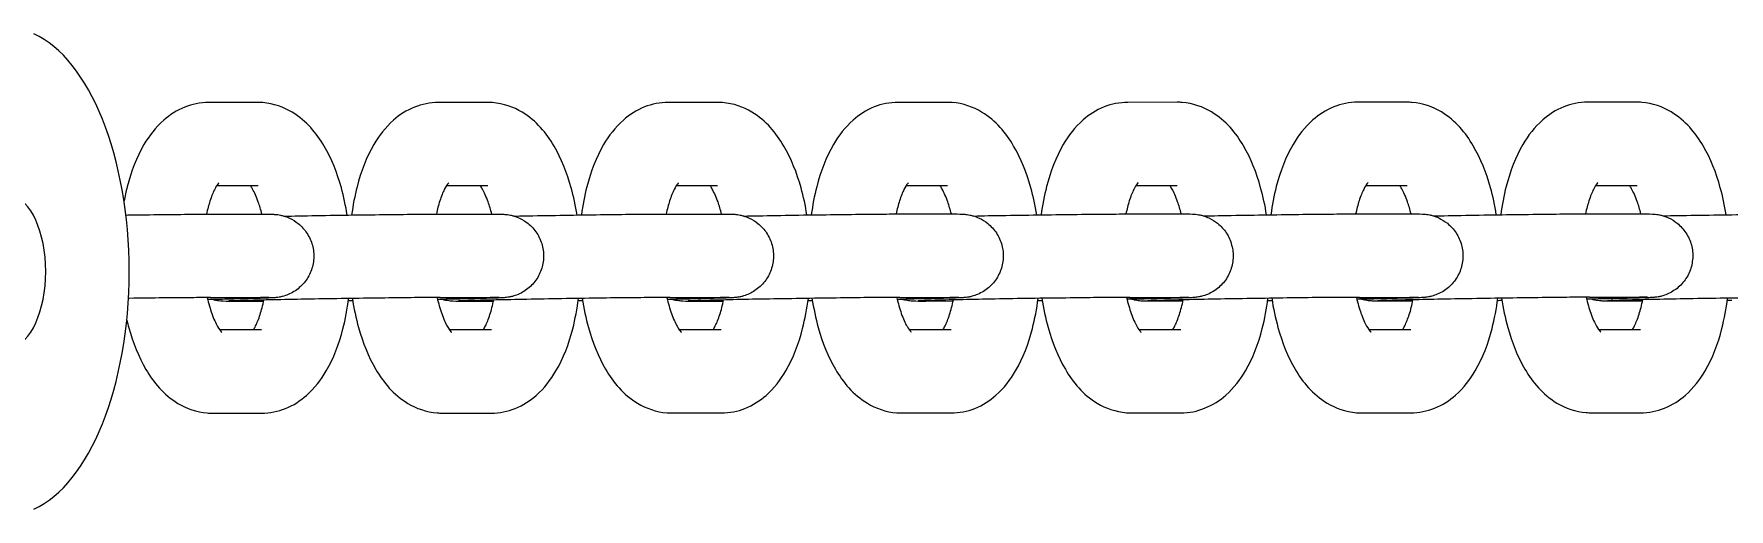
# Model space of a CAD drawing. Header units: millimetres. Extents: x 9332 to 13832, y 185 to 4585.
# Drawn here: x 11796.2 to 11918, y 2368.1 to 2402.3 of the extents above; entities that cross this region are included whole.
import ezdxf

# ---------------------------------------------------------------- set-up
doc = ezdxf.new("R2010")
doc.units = ezdxf.units.MM
doc.layers.add('AM_4', color=3, linetype='Continuous', lineweight=25)

msp = doc.modelspace()

# ---------------------------------------------------------------- linework, layer by layer
at = {"layer": 'AM_4'}
for p, q in [((11812.27, 2397.36), (11808.72, 2397.36)), ((11828.79, 2397.36), (11825.24, 2397.36)), ((11845.31, 2397.37), (11841.76, 2397.37)), ((11861.82, 2397.37), (11858.28, 2397.37)), ((11878.34, 2397.38), (11874.79, 2397.37)), ((11894.86, 2397.38), (11891.31, 2397.38)), ((11911.38, 2397.38), (11907.83, 2397.38)), ((11812.28, 2391.36), (11809.3, 2391.36)), ((11828.79, 2391.36), (11825.81, 2391.36)), ((11845.31, 2391.37), (11842.33, 2391.37)), ((11861.83, 2391.37), (11858.85, 2391.37)), ((11878.34, 2391.38), (11875.37, 2391.38)), ((11894.86, 2391.38), (11891.88, 2391.38)), ((11911.38, 2391.38), (11908.4, 2391.38)), ((11808.86, 2389.34), (11812.45, 2389.34)), ((11825.37, 2389.34), (11828.97, 2389.34)), ((11841.89, 2389.34), (11845.49, 2389.34)), ((11858.41, 2389.35), (11862, 2389.35)), ((11874.92, 2389.35), (11878.52, 2389.35)), ((11891.44, 2389.35), (11895.04, 2389.35)), ((11907.96, 2389.36), (11911.55, 2389.36)), ((11808.86, 2383.34), (11812.45, 2383.34)), ((11812.68, 2383.05), (11810.71, 2383.05)), ((11825.37, 2383.34), (11828.97, 2383.34)), ((11829.2, 2383.06), (11827.23, 2383.06)), ((11841.89, 2383.34), (11845.49, 2383.34)), ((11845.71, 2383.06), (11843.75, 2383.06)), ((11858.41, 2383.35), (11862, 2383.35)), ((11862.23, 2383.07), (11860.26, 2383.06)), ((11874.92, 2383.35), (11878.52, 2383.35)), ((11878.75, 2383.07), (11876.78, 2383.07)), ((11891.44, 2383.35), (11895.04, 2383.35)), ((11895.26, 2383.07), (11893.3, 2383.07)), ((11907.96, 2383.36), (11911.55, 2383.36)), ((11911.78, 2383.08), (11909.81, 2383.08)), ((11809.51, 2381.03), (11812.53, 2381.03)), ((11826.03, 2381.03), (11829.05, 2381.03)), ((11842.55, 2381.04), (11845.57, 2381.04)), ((11859.06, 2381.04), (11862.08, 2381.04)), ((11875.58, 2381.04), (11878.6, 2381.04)), ((11892.1, 2381.05), (11895.12, 2381.05)), ((11908.61, 2381.05), (11911.63, 2381.05)), ((11808.98, 2375.03), (11812.53, 2375.03)), ((11825.5, 2375.03), (11829.05, 2375.03)), ((11842.02, 2375.04), (11845.57, 2375.04)), ((11858.53, 2375.04), (11862.08, 2375.04)), ((11875.05, 2375.04), (11878.6, 2375.04)), ((11891.57, 2375.05), (11895.12, 2375.05)), ((11908.08, 2375.05), (11911.63, 2375.05))]:
    msp.add_line(p, q, dxfattribs=at)
for major_axis, start_param, end_param in [((0, 17.5), 3.36043, 6.064348), ((0, -5.5), 4.908489, 10.799474)]:
    msp.add_ellipse((11794.27, 2385.21), major_axis=major_axis, ratio=0.5, start_param=start_param, end_param=end_param, dxfattribs=at)
for points, knots in [([(11808.72, 2397.36), (11808.13, 2397.36), (11807.54, 2397.24), (11806.43, 2396.8), (11805.93, 2396.46), (11804.91, 2395.57), (11804.46, 2394.97), (11803.54, 2393.41), (11803.16, 2392.39), (11802.79, 2390.96), (11802.72, 2390.62), (11802.65, 2390.28)], [3.141593, 3.141593, 3.141593, 3.141593, 3.311695, 3.311695, 3.501936, 3.501936, 3.767115, 3.767115, 4.150252, 4.150252, 4.267139, 4.267139, 4.267139, 4.267139]), ([(11818.69, 2389.27), (11818.58, 2389.94), (11818.44, 2390.59), (11817.97, 2392.3), (11817.57, 2393.31), (11816.48, 2395.16), (11815.78, 2396.03), (11814.13, 2397.02), (11813.4, 2397.29), (11812.51, 2397.36), (11812.39, 2397.36), (11812.27, 2397.36)], [1.894138, 1.894138, 1.894138, 1.894138, 2.113572, 2.113572, 2.492461, 2.492461, 2.88294, 2.88294, 3.108284, 3.108284, 3.141593, 3.141593, 3.141593, 3.141593]), ([(11825.24, 2397.36), (11824.65, 2397.36), (11824.06, 2397.24), (11822.95, 2396.8), (11822.44, 2396.47), (11821.43, 2395.57), (11820.97, 2394.97), (11820.06, 2393.41), (11819.68, 2392.39), (11819.23, 2390.65), (11819.1, 2389.97), (11819, 2389.27)], [3.141593, 3.141593, 3.141593, 3.141593, 3.311695, 3.311695, 3.501936, 3.501936, 3.767115, 3.767115, 4.150252, 4.150252, 4.378671, 4.378671, 4.378671, 4.378671]), ([(11835.21, 2389.27), (11835.1, 2389.94), (11834.96, 2390.59), (11834.48, 2392.3), (11834.09, 2393.31), (11833, 2395.17), (11832.3, 2396.03), (11830.65, 2397.03), (11829.92, 2397.29), (11829.02, 2397.36), (11828.91, 2397.36), (11828.79, 2397.36)], [1.894138, 1.894138, 1.894138, 1.894138, 2.113572, 2.113572, 2.492461, 2.492461, 2.88294, 2.88294, 3.108284, 3.108284, 3.141593, 3.141593, 3.141593, 3.141593]), ([(11841.76, 2397.37), (11841.17, 2397.37), (11840.58, 2397.25), (11839.46, 2396.8), (11838.96, 2396.47), (11837.94, 2395.57), (11837.49, 2394.98), (11836.58, 2393.42), (11836.19, 2392.4), (11835.74, 2390.65), (11835.61, 2389.97), (11835.52, 2389.28)], [3.141593, 3.141593, 3.141593, 3.141593, 3.311695, 3.311695, 3.501936, 3.501936, 3.767115, 3.767115, 4.150252, 4.150252, 4.378671, 4.378671, 4.378671, 4.378671]), ([(11851.72, 2389.28), (11851.62, 2389.94), (11851.48, 2390.6), (11851, 2392.31), (11850.6, 2393.32), (11849.51, 2395.17), (11848.81, 2396.04), (11847.17, 2397.03), (11846.44, 2397.3), (11845.54, 2397.36), (11845.42, 2397.37), (11845.31, 2397.37)], [1.894138, 1.894138, 1.894138, 1.894138, 2.113572, 2.113572, 2.492461, 2.492461, 2.88294, 2.88294, 3.108284, 3.108284, 3.141593, 3.141593, 3.141593, 3.141593]), ([(11858.28, 2397.37), (11857.68, 2397.37), (11857.09, 2397.25), (11855.98, 2396.81), (11855.48, 2396.47), (11854.46, 2395.58), (11854.01, 2394.98), (11853.09, 2393.42), (11852.71, 2392.4), (11852.26, 2390.65), (11852.13, 2389.98), (11852.04, 2389.28)], [3.141593, 3.141593, 3.141593, 3.141593, 3.311695, 3.311695, 3.501936, 3.501936, 3.767115, 3.767115, 4.150252, 4.150252, 4.378671, 4.378671, 4.378671, 4.378671]), ([(11868.24, 2389.28), (11868.13, 2389.95), (11867.99, 2390.6), (11867.52, 2392.31), (11867.12, 2393.32), (11866.03, 2395.17), (11865.33, 2396.04), (11863.68, 2397.03), (11862.95, 2397.3), (11862.06, 2397.37), (11861.94, 2397.37), (11861.82, 2397.37)], [1.894138, 1.894138, 1.894138, 1.894138, 2.113572, 2.113572, 2.492461, 2.492461, 2.88294, 2.88294, 3.108284, 3.108284, 3.141593, 3.141593, 3.141593, 3.141593]), ([(11874.79, 2397.37), (11874.2, 2397.37), (11873.61, 2397.25), (11872.5, 2396.81), (11871.99, 2396.48), (11870.98, 2395.58), (11870.52, 2394.98), (11869.61, 2393.42), (11869.23, 2392.4), (11868.78, 2390.66), (11868.65, 2389.98), (11868.55, 2389.28)], [3.141593, 3.141593, 3.141593, 3.141593, 3.311695, 3.311695, 3.501936, 3.501936, 3.767115, 3.767115, 4.150252, 4.150252, 4.378671, 4.378671, 4.378671, 4.378671]), ([(11884.76, 2389.28), (11884.65, 2389.95), (11884.51, 2390.6), (11884.03, 2392.32), (11883.64, 2393.33), (11882.55, 2395.18), (11881.85, 2396.05), (11880.2, 2397.04), (11879.47, 2397.3), (11878.57, 2397.37), (11878.46, 2397.38), (11878.34, 2397.38)], [1.894138, 1.894138, 1.894138, 1.894138, 2.113572, 2.113572, 2.492461, 2.492461, 2.88294, 2.88294, 3.108284, 3.108284, 3.141593, 3.141593, 3.141593, 3.141593]), ([(11891.31, 2397.38), (11890.72, 2397.38), (11890.13, 2397.26), (11889.01, 2396.81), (11888.51, 2396.48), (11887.49, 2395.59), (11887.04, 2394.99), (11886.13, 2393.43), (11885.74, 2392.41), (11885.29, 2390.66), (11885.16, 2389.98), (11885.07, 2389.29)], [3.141593, 3.141593, 3.141593, 3.141593, 3.311695, 3.311695, 3.501936, 3.501936, 3.767115, 3.767115, 4.150252, 4.150252, 4.378671, 4.378671, 4.378671, 4.378671]), ([(11901.27, 2389.29), (11901.17, 2389.96), (11901.03, 2390.61), (11900.55, 2392.32), (11900.15, 2393.33), (11899.06, 2395.18), (11898.36, 2396.05), (11896.72, 2397.04), (11895.99, 2397.31), (11895.09, 2397.37), (11894.97, 2397.38), (11894.86, 2397.38)], [1.894138, 1.894138, 1.894138, 1.894138, 2.113572, 2.113572, 2.492461, 2.492461, 2.88294, 2.88294, 3.108284, 3.108284, 3.141593, 3.141593, 3.141593, 3.141593]), ([(11907.83, 2397.38), (11907.23, 2397.38), (11906.64, 2397.26), (11905.53, 2396.82), (11905.03, 2396.48), (11904.01, 2395.59), (11903.56, 2394.99), (11902.64, 2393.43), (11902.26, 2392.41), (11901.81, 2390.67), (11901.68, 2389.99), (11901.59, 2389.29)], [3.141593, 3.141593, 3.141593, 3.141593, 3.311695, 3.311695, 3.501936, 3.501936, 3.767115, 3.767115, 4.150252, 4.150252, 4.378671, 4.378671, 4.378671, 4.378671]), ([(11917.79, 2389.29), (11917.68, 2389.96), (11917.54, 2390.61), (11917.07, 2392.32), (11916.67, 2393.33), (11915.58, 2395.18), (11914.88, 2396.05), (11913.23, 2397.04), (11912.5, 2397.31), (11911.61, 2397.38), (11911.49, 2397.38), (11911.38, 2397.38)], [1.894138, 1.894138, 1.894138, 1.894138, 2.113572, 2.113572, 2.492461, 2.492461, 2.88294, 2.88294, 3.108284, 3.108284, 3.141593, 3.141593, 3.141593, 3.141593]), ([(11809.46, 2391.58), (11809.46, 2391.58), (11809.44, 2391.56), (11809.33, 2391.42), (11809.24, 2391.28), (11809.04, 2390.88), (11808.93, 2390.6), (11808.74, 2390), (11808.65, 2389.68), (11808.58, 2389.33)], [3.51873, 3.51873, 3.51873, 3.51873, 3.6574981, 3.6574981, 3.8425054, 3.8425054, 4.0534741, 4.0534741, 4.2344337, 4.2344337, 4.2344337, 4.2344337]), ([(11825.98, 2391.59), (11825.98, 2391.59), (11825.95, 2391.56), (11825.85, 2391.42), (11825.76, 2391.28), (11825.56, 2390.89), (11825.45, 2390.61), (11825.25, 2390), (11825.17, 2389.68), (11825.1, 2389.34)], [3.51873, 3.51873, 3.51873, 3.51873, 3.6574981, 3.6574981, 3.8425054, 3.8425054, 4.0534741, 4.0534741, 4.2344337, 4.2344337, 4.2344337, 4.2344337]), ([(11842.5, 2391.59), (11842.5, 2391.59), (11842.47, 2391.56), (11842.36, 2391.42), (11842.28, 2391.29), (11842.08, 2390.89), (11841.96, 2390.61), (11841.77, 2390), (11841.68, 2389.69), (11841.61, 2389.34)], [3.51873, 3.51873, 3.51873, 3.51873, 3.6574981, 3.6574981, 3.8425054, 3.8425054, 4.0534741, 4.0534741, 4.2344337, 4.2344337, 4.2344337, 4.2344337]), ([(11859.01, 2391.59), (11859.01, 2391.59), (11858.99, 2391.57), (11858.88, 2391.43), (11858.79, 2391.29), (11858.59, 2390.89), (11858.48, 2390.62), (11858.29, 2390.01), (11858.2, 2389.69), (11858.13, 2389.35)], [3.51873, 3.51873, 3.51873, 3.51873, 3.6574981, 3.6574981, 3.8425054, 3.8425054, 4.0534741, 4.0534741, 4.2344337, 4.2344337, 4.2344337, 4.2344337]), ([(11875.53, 2391.6), (11875.53, 2391.6), (11875.5, 2391.57), (11875.4, 2391.43), (11875.31, 2391.3), (11875.11, 2390.9), (11875, 2390.62), (11874.8, 2390.01), (11874.72, 2389.69), (11874.65, 2389.35)], [3.51873, 3.51873, 3.51873, 3.51873, 3.6574981, 3.6574981, 3.8425054, 3.8425054, 4.0534741, 4.0534741, 4.2344337, 4.2344337, 4.2344337, 4.2344337]), ([(11892.05, 2391.6), (11892.05, 2391.6), (11892.02, 2391.57), (11891.91, 2391.44), (11891.83, 2391.3), (11891.63, 2390.9), (11891.51, 2390.62), (11891.32, 2390.01), (11891.24, 2389.7), (11891.16, 2389.35)], [3.51873, 3.51873, 3.51873, 3.51873, 3.6574981, 3.6574981, 3.8425054, 3.8425054, 4.0534741, 4.0534741, 4.2344337, 4.2344337, 4.2344337, 4.2344337]), ([(11908.56, 2391.61), (11908.56, 2391.61), (11908.54, 2391.58), (11908.43, 2391.44), (11908.34, 2391.3), (11908.15, 2390.9), (11908.03, 2390.63), (11907.84, 2390.02), (11907.75, 2389.7), (11907.68, 2389.36)], [3.51873, 3.51873, 3.51873, 3.51873, 3.6574981, 3.6574981, 3.8425054, 3.8425054, 4.0534741, 4.0534741, 4.2344337, 4.2344337, 4.2344337, 4.2344337]), ([(11812.56, 2389.34), (11812.48, 2389.65), (11812.39, 2389.94), (11812.17, 2390.58), (11812.02, 2390.9), (11811.84, 2391.22), (11811.79, 2391.3), (11811.75, 2391.36)], [2.0640032, 2.0640032, 2.0640032, 2.0640032, 2.2310166, 2.2310166, 2.4731064, 2.4731064, 2.5721109, 2.5721109, 2.5721109, 2.5721109]), ([(11829.08, 2389.34), (11829, 2389.65), (11828.91, 2389.95), (11828.68, 2390.59), (11828.54, 2390.9), (11828.36, 2391.22), (11828.31, 2391.3), (11828.26, 2391.36)], [2.0640032, 2.0640032, 2.0640032, 2.0640032, 2.2310166, 2.2310166, 2.4731064, 2.4731064, 2.5721109, 2.5721109, 2.5721109, 2.5721109]), ([(11845.59, 2389.34), (11845.51, 2389.66), (11845.43, 2389.95), (11845.2, 2390.59), (11845.05, 2390.91), (11844.87, 2391.23), (11844.82, 2391.3), (11844.78, 2391.37)], [2.0640032, 2.0640032, 2.0640032, 2.0640032, 2.2310166, 2.2310166, 2.4731064, 2.4731064, 2.5721109, 2.5721109, 2.5721109, 2.5721109]), ([(11862.11, 2389.35), (11862.03, 2389.66), (11861.94, 2389.95), (11861.72, 2390.59), (11861.57, 2390.91), (11861.39, 2391.23), (11861.34, 2391.31), (11861.3, 2391.37)], [2.0640032, 2.0640032, 2.0640032, 2.0640032, 2.2310166, 2.2310166, 2.4731064, 2.4731064, 2.5721109, 2.5721109, 2.5721109, 2.5721109]), ([(11878.63, 2389.35), (11878.55, 2389.67), (11878.46, 2389.96), (11878.23, 2390.6), (11878.09, 2390.91), (11877.91, 2391.23), (11877.86, 2391.31), (11877.81, 2391.38)], [2.0640032, 2.0640032, 2.0640032, 2.0640032, 2.2310166, 2.2310166, 2.4731064, 2.4731064, 2.5721109, 2.5721109, 2.5721109, 2.5721109]), ([(11895.14, 2389.35), (11895.06, 2389.67), (11894.98, 2389.96), (11894.75, 2390.6), (11894.61, 2390.92), (11894.42, 2391.24), (11894.37, 2391.32), (11894.33, 2391.38)], [2.0640032, 2.0640032, 2.0640032, 2.0640032, 2.2310166, 2.2310166, 2.4731064, 2.4731064, 2.5721109, 2.5721109, 2.5721109, 2.5721109]), ([(11911.66, 2389.36), (11911.58, 2389.67), (11911.49, 2389.97), (11911.27, 2390.61), (11911.12, 2390.92), (11910.94, 2391.24), (11910.89, 2391.32), (11910.85, 2391.38)], [2.0640032, 2.0640032, 2.0640032, 2.0640032, 2.2310166, 2.2310166, 2.4731064, 2.4731064, 2.5721109, 2.5721109, 2.5721109, 2.5721109]), ([(11802.78, 2389.27), (11803.15, 2389.28), (11803.51, 2389.28), (11804.7, 2389.3), (11805.5, 2389.31), (11806.93, 2389.32), (11807.57, 2389.33), (11808.38, 2389.33), (11808.64, 2389.34), (11808.86, 2389.34)], [2.5896434, 2.5896434, 2.5896434, 2.5896434, 2.7003333, 2.7003333, 2.9620572, 2.9620572, 3.2243164, 3.2243164, 3.3694963, 3.3694963, 3.3694963, 3.3694963]), ([(11812.45, 2389.34), (11812.88, 2389.34), (11813.09, 2389.34), (11813.42, 2389.32), (11813.46, 2389.32), (11813.56, 2389.31), (11813.62, 2389.31), (11813.76, 2389.29), (11813.83, 2389.27), (11813.98, 2389.24), (11814.06, 2389.22), (11814.27, 2389.16), (11814.41, 2389.11), (11814.77, 2388.94), (11814.98, 2388.81), (11815.41, 2388.46), (11815.62, 2388.23), (11815.97, 2387.7), (11816.1, 2387.4), (11816.27, 2386.79), (11816.3, 2386.46), (11816.26, 2385.83), (11816.19, 2385.51), (11815.96, 2384.92), (11815.79, 2384.64), (11815.38, 2384.15), (11815.13, 2383.93), (11814.73, 2383.69), (11814.59, 2383.61), (11814.31, 2383.5), (11814.18, 2383.45), (11813.96, 2383.4), (11813.88, 2383.38), (11813.73, 2383.35), (11813.67, 2383.34), (11813.59, 2383.33), (11813.55, 2383.33), (11813.47, 2383.32), (11813.43, 2383.32), (11813.28, 2383.31), (11813.17, 2383.31), (11812.81, 2383.29), (11812.54, 2383.28), (11811.69, 2383.26), (11811.03, 2383.24), (11809.78, 2383.21), (11809.24, 2383.2), (11808.67, 2383.19)], [0, 0, 0, 0, 0.281853, 0.281853, 0.315187, 0.315187, 0.34452, 0.34452, 0.369391, 0.369391, 0.394699, 0.394699, 0.438559, 0.438559, 0.512467, 0.512467, 0.605515, 0.605515, 0.701047, 0.701047, 0.796687, 0.796687, 0.892331, 0.892331, 0.987974, 0.987974, 1.083586, 1.083586, 1.130463, 1.130463, 1.17418, 1.17418, 1.201861, 1.201861, 1.229399, 1.229399, 1.252836, 1.252836, 1.296134, 1.296134, 1.425776, 1.425776, 1.621313, 1.621313, 1.911073, 1.911073, 2.099225, 2.099225, 2.099225, 2.099225]), ([(11814.17, 2389.19), (11814.5, 2389.2), (11814.85, 2389.2), (11816.03, 2389.23), (11816.91, 2389.24), (11818.66, 2389.27), (11819.55, 2389.28), (11821.22, 2389.3), (11822.02, 2389.31), (11823.45, 2389.33), (11824.09, 2389.33), (11824.9, 2389.34), (11825.15, 2389.34), (11825.37, 2389.34)], [2.062407, 2.062407, 2.062407, 2.062407, 2.176173, 2.176173, 2.438577, 2.438577, 2.700333, 2.700333, 2.962057, 2.962057, 3.224316, 3.224316, 3.369496, 3.369496, 3.369496, 3.369496]), ([(11828.97, 2389.34), (11829.39, 2389.34), (11829.61, 2389.34), (11829.93, 2389.33), (11829.97, 2389.32), (11830.07, 2389.32), (11830.13, 2389.31), (11830.27, 2389.29), (11830.35, 2389.28), (11830.5, 2389.25), (11830.58, 2389.23), (11830.79, 2389.16), (11830.93, 2389.11), (11831.28, 2388.95), (11831.49, 2388.82), (11831.93, 2388.47), (11832.14, 2388.23), (11832.49, 2387.71), (11832.62, 2387.41), (11832.78, 2386.79), (11832.82, 2386.47), (11832.78, 2385.83), (11832.71, 2385.51), (11832.47, 2384.92), (11832.31, 2384.64), (11831.9, 2384.15), (11831.65, 2383.94), (11831.25, 2383.69), (11831.11, 2383.62), (11830.83, 2383.5), (11830.69, 2383.46), (11830.48, 2383.4), (11830.39, 2383.38), (11830.25, 2383.36), (11830.19, 2383.35), (11830.1, 2383.34), (11830.07, 2383.33), (11829.99, 2383.33), (11829.95, 2383.32), (11829.8, 2383.31), (11829.69, 2383.31), (11829.33, 2383.29), (11829.05, 2383.29), (11828.2, 2383.26), (11827.54, 2383.25), (11826.29, 2383.22), (11825.75, 2383.21), (11825.18, 2383.2)], [0, 0, 0, 0, 0.281853, 0.281853, 0.315187, 0.315187, 0.34452, 0.34452, 0.369391, 0.369391, 0.394699, 0.394699, 0.438559, 0.438559, 0.512467, 0.512467, 0.605515, 0.605515, 0.701047, 0.701047, 0.796687, 0.796687, 0.892331, 0.892331, 0.987974, 0.987974, 1.083586, 1.083586, 1.130463, 1.130463, 1.17418, 1.17418, 1.201861, 1.201861, 1.229399, 1.229399, 1.252836, 1.252836, 1.296134, 1.296134, 1.425776, 1.425776, 1.621313, 1.621313, 1.911073, 1.911073, 2.099225, 2.099225, 2.099225, 2.099225]), ([(11830.68, 2389.19), (11831.02, 2389.2), (11831.37, 2389.21), (11832.55, 2389.23), (11833.43, 2389.24), (11835.18, 2389.27), (11836.06, 2389.29), (11837.73, 2389.31), (11838.54, 2389.32), (11839.96, 2389.33), (11840.61, 2389.34), (11841.42, 2389.34), (11841.67, 2389.34), (11841.89, 2389.34)], [2.062407, 2.062407, 2.062407, 2.062407, 2.176173, 2.176173, 2.438577, 2.438577, 2.700333, 2.700333, 2.962057, 2.962057, 3.224316, 3.224316, 3.369496, 3.369496, 3.369496, 3.369496]), ([(11845.49, 2389.34), (11845.91, 2389.34), (11846.12, 2389.35), (11846.45, 2389.33), (11846.49, 2389.33), (11846.59, 2389.32), (11846.65, 2389.31), (11846.79, 2389.29), (11846.86, 2389.28), (11847.01, 2389.25), (11847.09, 2389.23), (11847.31, 2389.17), (11847.45, 2389.11), (11847.8, 2388.95), (11848.01, 2388.82), (11848.44, 2388.47), (11848.66, 2388.24), (11849, 2387.71), (11849.14, 2387.41), (11849.3, 2386.8), (11849.33, 2386.47), (11849.3, 2385.84), (11849.23, 2385.52), (11848.99, 2384.92), (11848.82, 2384.64), (11848.41, 2384.16), (11848.16, 2383.94), (11847.76, 2383.69), (11847.62, 2383.62), (11847.35, 2383.51), (11847.21, 2383.46), (11846.99, 2383.4), (11846.91, 2383.39), (11846.77, 2383.36), (11846.71, 2383.35), (11846.62, 2383.34), (11846.59, 2383.34), (11846.51, 2383.33), (11846.47, 2383.33), (11846.31, 2383.32), (11846.2, 2383.31), (11845.85, 2383.3), (11845.57, 2383.29), (11844.72, 2383.27), (11844.06, 2383.25), (11842.81, 2383.22), (11842.27, 2383.21), (11841.7, 2383.2)], [0, 0, 0, 0, 0.281853, 0.281853, 0.315187, 0.315187, 0.34452, 0.34452, 0.369391, 0.369391, 0.394699, 0.394699, 0.438559, 0.438559, 0.512467, 0.512467, 0.605515, 0.605515, 0.701047, 0.701047, 0.796687, 0.796687, 0.892331, 0.892331, 0.987974, 0.987974, 1.083586, 1.083586, 1.130463, 1.130463, 1.17418, 1.17418, 1.201861, 1.201861, 1.229399, 1.229399, 1.252836, 1.252836, 1.296134, 1.296134, 1.425776, 1.425776, 1.621313, 1.621313, 1.911073, 1.911073, 2.099225, 2.099225, 2.099225, 2.099225]), ([(11847.2, 2389.2), (11847.54, 2389.2), (11847.89, 2389.21), (11849.07, 2389.23), (11849.95, 2389.25), (11851.69, 2389.28), (11852.58, 2389.29), (11854.25, 2389.31), (11855.05, 2389.32), (11856.48, 2389.34), (11857.12, 2389.34), (11857.93, 2389.35), (11858.19, 2389.35), (11858.41, 2389.35)], [2.062407, 2.062407, 2.062407, 2.062407, 2.176173, 2.176173, 2.438577, 2.438577, 2.700333, 2.700333, 2.962057, 2.962057, 3.224316, 3.224316, 3.369496, 3.369496, 3.369496, 3.369496]), ([(11862, 2389.35), (11862.43, 2389.35), (11862.64, 2389.35), (11862.97, 2389.33), (11863.01, 2389.33), (11863.11, 2389.32), (11863.17, 2389.32), (11863.31, 2389.3), (11863.38, 2389.29), (11863.53, 2389.25), (11863.61, 2389.23), (11863.83, 2389.17), (11863.96, 2389.12), (11864.32, 2388.95), (11864.53, 2388.82), (11864.96, 2388.47), (11865.17, 2388.24), (11865.52, 2387.71), (11865.65, 2387.42), (11865.82, 2386.8), (11865.85, 2386.48), (11865.81, 2385.84), (11865.74, 2385.52), (11865.51, 2384.93), (11865.34, 2384.65), (11864.93, 2384.16), (11864.68, 2383.95), (11864.28, 2383.7), (11864.14, 2383.63), (11863.86, 2383.51), (11863.73, 2383.46), (11863.51, 2383.41), (11863.43, 2383.39), (11863.28, 2383.36), (11863.22, 2383.36), (11863.14, 2383.34), (11863.1, 2383.34), (11863.02, 2383.33), (11862.98, 2383.33), (11862.83, 2383.32), (11862.72, 2383.32), (11862.36, 2383.3), (11862.09, 2383.29), (11861.24, 2383.27), (11860.58, 2383.25), (11859.33, 2383.23), (11858.79, 2383.21), (11858.22, 2383.2)], [0, 0, 0, 0, 0.281853, 0.281853, 0.315187, 0.315187, 0.34452, 0.34452, 0.369391, 0.369391, 0.394699, 0.394699, 0.438559, 0.438559, 0.512467, 0.512467, 0.605515, 0.605515, 0.701047, 0.701047, 0.796687, 0.796687, 0.892331, 0.892331, 0.987974, 0.987974, 1.083586, 1.083586, 1.130463, 1.130463, 1.17418, 1.17418, 1.201861, 1.201861, 1.229399, 1.229399, 1.252836, 1.252836, 1.296134, 1.296134, 1.425776, 1.425776, 1.621313, 1.621313, 1.911073, 1.911073, 2.099225, 2.099225, 2.099225, 2.099225]), ([(11863.72, 2389.2), (11864.05, 2389.21), (11864.4, 2389.22), (11865.58, 2389.24), (11866.47, 2389.25), (11868.21, 2389.28), (11869.1, 2389.29), (11870.77, 2389.32), (11871.57, 2389.32), (11873, 2389.34), (11873.64, 2389.34), (11874.45, 2389.35), (11874.71, 2389.35), (11874.92, 2389.35)], [2.062407, 2.062407, 2.062407, 2.062407, 2.176173, 2.176173, 2.438577, 2.438577, 2.700333, 2.700333, 2.962057, 2.962057, 3.224316, 3.224316, 3.369496, 3.369496, 3.369496, 3.369496]), ([(11878.52, 2389.35), (11878.94, 2389.35), (11879.16, 2389.35), (11879.48, 2389.34), (11879.52, 2389.34), (11879.62, 2389.33), (11879.69, 2389.32), (11879.82, 2389.3), (11879.9, 2389.29), (11880.05, 2389.26), (11880.13, 2389.24), (11880.34, 2389.17), (11880.48, 2389.12), (11880.83, 2388.96), (11881.05, 2388.83), (11881.48, 2388.48), (11881.69, 2388.24), (11882.04, 2387.72), (11882.17, 2387.42), (11882.33, 2386.8), (11882.37, 2386.48), (11882.33, 2385.84), (11882.26, 2385.52), (11882.02, 2384.93), (11881.86, 2384.65), (11881.45, 2384.16), (11881.2, 2383.95), (11880.8, 2383.7), (11880.66, 2383.63), (11880.38, 2383.51), (11880.24, 2383.47), (11880.03, 2383.41), (11879.94, 2383.39), (11879.8, 2383.37), (11879.74, 2383.36), (11879.65, 2383.35), (11879.62, 2383.35), (11879.54, 2383.34), (11879.5, 2383.34), (11879.35, 2383.32), (11879.24, 2383.32), (11878.88, 2383.31), (11878.6, 2383.3), (11877.75, 2383.27), (11877.09, 2383.26), (11875.84, 2383.23), (11875.3, 2383.22), (11874.73, 2383.21)], [0, 0, 0, 0, 0.281853, 0.281853, 0.315187, 0.315187, 0.34452, 0.34452, 0.369391, 0.369391, 0.394699, 0.394699, 0.438559, 0.438559, 0.512467, 0.512467, 0.605515, 0.605515, 0.701047, 0.701047, 0.796687, 0.796687, 0.892331, 0.892331, 0.987974, 0.987974, 1.083586, 1.083586, 1.130463, 1.130463, 1.17418, 1.17418, 1.201861, 1.201861, 1.229399, 1.229399, 1.252836, 1.252836, 1.296134, 1.296134, 1.425776, 1.425776, 1.621313, 1.621313, 1.911073, 1.911073, 2.099225, 2.099225, 2.099225, 2.099225]), ([(11880.23, 2389.21), (11880.57, 2389.21), (11880.92, 2389.22), (11882.1, 2389.24), (11882.98, 2389.26), (11884.73, 2389.28), (11885.61, 2389.3), (11887.28, 2389.32), (11888.09, 2389.33), (11889.52, 2389.34), (11890.16, 2389.35), (11890.97, 2389.35), (11891.22, 2389.35), (11891.44, 2389.35)], [2.062407, 2.062407, 2.062407, 2.062407, 2.176173, 2.176173, 2.438577, 2.438577, 2.700333, 2.700333, 2.962057, 2.962057, 3.224316, 3.224316, 3.369496, 3.369496, 3.369496, 3.369496]), ([(11895.04, 2389.35), (11895.46, 2389.35), (11895.67, 2389.36), (11896, 2389.34), (11896.04, 2389.34), (11896.14, 2389.33), (11896.2, 2389.32), (11896.34, 2389.31), (11896.41, 2389.29), (11896.56, 2389.26), (11896.64, 2389.24), (11896.86, 2389.18), (11897, 2389.13), (11897.35, 2388.96), (11897.56, 2388.83), (11897.99, 2388.48), (11898.21, 2388.25), (11898.55, 2387.72), (11898.69, 2387.42), (11898.85, 2386.81), (11898.88, 2386.48), (11898.85, 2385.85), (11898.78, 2385.53), (11898.54, 2384.93), (11898.37, 2384.65), (11897.96, 2384.17), (11897.72, 2383.95), (11897.31, 2383.7), (11897.17, 2383.63), (11896.9, 2383.52), (11896.76, 2383.47), (11896.54, 2383.41), (11896.46, 2383.4), (11896.32, 2383.37), (11896.26, 2383.36), (11896.17, 2383.35), (11896.14, 2383.35), (11896.06, 2383.34), (11896.02, 2383.34), (11895.86, 2383.33), (11895.75, 2383.32), (11895.4, 2383.31), (11895.12, 2383.3), (11894.27, 2383.28), (11893.61, 2383.26), (11892.36, 2383.23), (11891.82, 2383.22), (11891.25, 2383.21)], [0, 0, 0, 0, 0.281853, 0.281853, 0.315187, 0.315187, 0.34452, 0.34452, 0.369391, 0.369391, 0.394699, 0.394699, 0.438559, 0.438559, 0.512467, 0.512467, 0.605515, 0.605515, 0.701047, 0.701047, 0.796687, 0.796687, 0.892331, 0.892331, 0.987974, 0.987974, 1.083586, 1.083586, 1.130463, 1.130463, 1.17418, 1.17418, 1.201861, 1.201861, 1.229399, 1.229399, 1.252836, 1.252836, 1.296134, 1.296134, 1.425776, 1.425776, 1.621313, 1.621313, 1.911073, 1.911073, 2.099225, 2.099225, 2.099225, 2.099225]), ([(11896.75, 2389.21), (11897.09, 2389.22), (11897.44, 2389.22), (11898.62, 2389.24), (11899.5, 2389.26), (11901.25, 2389.29), (11902.13, 2389.3), (11903.8, 2389.32), (11904.6, 2389.33), (11906.03, 2389.35), (11906.67, 2389.35), (11907.48, 2389.36), (11907.74, 2389.36), (11907.96, 2389.36)], [2.062407, 2.062407, 2.062407, 2.062407, 2.176173, 2.176173, 2.438577, 2.438577, 2.700333, 2.700333, 2.962057, 2.962057, 3.224316, 3.224316, 3.369496, 3.369496, 3.369496, 3.369496]), ([(11911.55, 2389.36), (11911.98, 2389.36), (11912.19, 2389.36), (11912.52, 2389.34), (11912.56, 2389.34), (11912.66, 2389.33), (11912.72, 2389.33), (11912.86, 2389.31), (11912.93, 2389.3), (11913.08, 2389.26), (11913.16, 2389.24), (11913.38, 2389.18), (11913.51, 2389.13), (11913.87, 2388.97), (11914.08, 2388.83), (11914.51, 2388.49), (11914.72, 2388.25), (11915.07, 2387.72), (11915.2, 2387.43), (11915.37, 2386.81), (11915.4, 2386.49), (11915.36, 2385.85), (11915.29, 2385.53), (11915.06, 2384.94), (11914.89, 2384.66), (11914.48, 2384.17), (11914.23, 2383.96), (11913.83, 2383.71), (11913.69, 2383.64), (11913.41, 2383.52), (11913.28, 2383.47), (11913.06, 2383.42), (11912.98, 2383.4), (11912.83, 2383.37), (11912.77, 2383.37), (11912.69, 2383.36), (11912.65, 2383.35), (11912.57, 2383.35), (11912.53, 2383.34), (11912.38, 2383.33), (11912.27, 2383.33), (11911.91, 2383.31), (11911.64, 2383.3), (11910.79, 2383.28), (11910.13, 2383.26), (11908.88, 2383.24), (11908.34, 2383.23), (11907.77, 2383.21)], [0, 0, 0, 0, 0.281853, 0.281853, 0.315187, 0.315187, 0.34452, 0.34452, 0.369391, 0.369391, 0.394699, 0.394699, 0.438559, 0.438559, 0.512467, 0.512467, 0.605515, 0.605515, 0.701047, 0.701047, 0.796687, 0.796687, 0.892331, 0.892331, 0.987974, 0.987974, 1.083586, 1.083586, 1.130463, 1.130463, 1.17418, 1.17418, 1.201861, 1.201861, 1.229399, 1.229399, 1.252836, 1.252836, 1.296134, 1.296134, 1.425776, 1.425776, 1.621313, 1.621313, 1.911073, 1.911073, 2.099225, 2.099225, 2.099225, 2.099225]), ([(11913.27, 2389.21), (11913.6, 2389.22), (11913.95, 2389.23), (11915.13, 2389.25), (11916.02, 2389.26), (11917.76, 2389.29), (11918.65, 2389.3), (11920.32, 2389.33), (11921.12, 2389.34), (11922.55, 2389.35), (11923.19, 2389.36), (11924, 2389.36), (11924.26, 2389.36), (11924.47, 2389.36)], [2.062407, 2.062407, 2.062407, 2.062407, 2.176173, 2.176173, 2.438577, 2.438577, 2.700333, 2.700333, 2.962057, 2.962057, 3.224316, 3.224316, 3.369496, 3.369496, 3.369496, 3.369496]), ([(11808.86, 2383.34), (11808.5, 2383.34), (11808.02, 2383.33), (11806.88, 2383.32), (11806.19, 2383.32), (11804.7, 2383.3), (11803.88, 2383.29), (11803.01, 2383.28), (11802.99, 2383.28), (11802.97, 2383.28)], [0, 0, 0, 0, 0.2482629, 0.2482629, 0.4999508, 0.4999508, 0.7573226, 0.7573226, 0.7635918, 0.7635918, 0.7635918, 0.7635918]), ([(11808.63, 2383.34), (11808.73, 2382.91), (11808.84, 2382.52), (11809.09, 2381.81), (11809.24, 2381.49), (11809.48, 2381.07), (11809.58, 2380.94), (11809.66, 2380.85), (11809.67, 2380.83), (11809.67, 2380.83)], [5.1569347, 5.1569347, 5.1569347, 5.1569347, 5.3726092, 5.3726092, 5.6146991, 5.6146991, 5.8232679, 5.8232679, 5.9226994, 5.9226994, 5.9226994, 5.9226994]), ([(11810.71, 2383.05), (11810.29, 2383.05), (11810.07, 2383.05), (11809.75, 2383.07), (11809.71, 2383.07), (11809.61, 2383.08), (11809.55, 2383.08), (11809.41, 2383.1), (11809.33, 2383.12), (11809.18, 2383.15), (11809.1, 2383.17), (11809.02, 2383.19), (11809.01, 2383.2), (11809, 2383.2)], [0, 0, 0, 0, 0.2818527, 0.2818527, 0.3151869, 0.3151869, 0.3445202, 0.3445202, 0.3693908, 0.3693908, 0.3946985, 0.3946985, 0.3977085, 0.3977085, 0.3977085, 0.3977085]), ([(11825.37, 2383.34), (11825.02, 2383.34), (11824.54, 2383.34), (11823.39, 2383.33), (11822.71, 2383.32), (11821.22, 2383.3), (11820.39, 2383.29), (11818.7, 2383.27), (11817.82, 2383.25), (11816.11, 2383.23), (11815.26, 2383.21), (11813.72, 2383.18), (11813, 2383.17), (11811.78, 2383.14), (11811.26, 2383.12), (11810.69, 2383.11), (11810.53, 2383.1), (11810.3, 2383.09), (11810.21, 2383.09), (11810.17, 2383.09), (11810.17, 2383.09), (11810.17, 2383.09)], [0, 0, 0, 0, 0.248263, 0.248263, 0.499951, 0.499951, 0.757323, 0.757323, 1.01581, 1.01581, 1.274573, 1.274573, 1.533118, 1.533118, 1.790623, 1.790623, 1.915683, 1.915683, 2.034039, 2.034039, 2.06119, 2.06119, 2.06119, 2.06119]), ([(11811.96, 2381.03), (11812, 2381.1), (11812.05, 2381.19), (11812.21, 2381.51), (11812.33, 2381.79), (11812.53, 2382.42), (11812.62, 2382.78), (11812.7, 2383.16)], [0.596726, 0.596726, 0.596726, 0.596726, 0.7009127, 0.7009127, 0.9118815, 0.9118815, 1.1108404, 1.1108404, 1.1108404, 1.1108404]), ([(11813.09, 2383.33), (11813.09, 2383.33), (11813.08, 2383.33), (11813.01, 2383.33), (11812.91, 2383.33), (11812.7, 2383.34), (11812.58, 2383.34), (11812.45, 2383.34)], [3.0785226, 3.0785226, 3.0785226, 3.0785226, 3.1279244, 3.1279244, 3.2407431, 3.2407431, 3.3329626, 3.3329626, 3.3329626, 3.3329626]), ([(11812.53, 2375.03), (11813.13, 2375.03), (11813.72, 2375.15), (11814.83, 2375.59), (11815.33, 2375.93), (11816.35, 2376.82), (11816.8, 2377.42), (11817.72, 2378.98), (11818.1, 2380), (11818.56, 2381.79), (11818.7, 2382.52), (11818.79, 2383.27)], [0, 0, 0, 0, 0.170102, 0.170102, 0.360343, 0.360343, 0.625522, 0.625522, 1.00866, 1.00866, 1.25339, 1.25339, 1.25339, 1.25339]), ([(11819.06, 2383.27), (11819.17, 2382.55), (11819.32, 2381.85), (11819.81, 2380.09), (11820.21, 2379.08), (11821.3, 2377.23), (11822, 2376.36), (11823.64, 2375.37), (11824.37, 2375.11), (11825.27, 2375.04), (11825.38, 2375.03), (11825.5, 2375.03)], [5.01949, 5.01949, 5.01949, 5.01949, 5.255165, 5.255165, 5.634054, 5.634054, 6.024533, 6.024533, 6.249877, 6.249877, 6.283185, 6.283185, 6.283185, 6.283185]), ([(11825.15, 2383.34), (11825.24, 2382.92), (11825.36, 2382.53), (11825.61, 2381.81), (11825.75, 2381.5), (11825.99, 2381.07), (11826.09, 2380.94), (11826.17, 2380.85), (11826.19, 2380.84), (11826.19, 2380.84)], [5.1569347, 5.1569347, 5.1569347, 5.1569347, 5.3726092, 5.3726092, 5.6146991, 5.6146991, 5.8232679, 5.8232679, 5.9226994, 5.9226994, 5.9226994, 5.9226994]), ([(11827.23, 2383.06), (11826.8, 2383.06), (11826.59, 2383.05), (11826.26, 2383.07), (11826.22, 2383.07), (11826.12, 2383.08), (11826.06, 2383.09), (11825.92, 2383.11), (11825.85, 2383.12), (11825.7, 2383.15), (11825.62, 2383.17), (11825.53, 2383.2), (11825.52, 2383.2), (11825.51, 2383.2)], [0, 0, 0, 0, 0.2818527, 0.2818527, 0.3151869, 0.3151869, 0.3445202, 0.3445202, 0.3693908, 0.3693908, 0.3946985, 0.3946985, 0.3977085, 0.3977085, 0.3977085, 0.3977085]), ([(11841.89, 2383.34), (11841.54, 2383.34), (11841.06, 2383.34), (11839.91, 2383.33), (11839.23, 2383.32), (11837.74, 2383.31), (11836.91, 2383.3), (11835.22, 2383.27), (11834.33, 2383.26), (11832.63, 2383.23), (11831.78, 2383.21), (11830.24, 2383.18), (11829.52, 2383.17), (11828.29, 2383.14), (11827.78, 2383.13), (11827.21, 2383.11), (11827.05, 2383.1), (11826.81, 2383.1), (11826.73, 2383.09), (11826.69, 2383.09), (11826.68, 2383.09), (11826.68, 2383.09)], [0, 0, 0, 0, 0.248263, 0.248263, 0.499951, 0.499951, 0.757323, 0.757323, 1.01581, 1.01581, 1.274573, 1.274573, 1.533118, 1.533118, 1.790623, 1.790623, 1.915683, 1.915683, 2.034039, 2.034039, 2.06119, 2.06119, 2.06119, 2.06119]), ([(11828.48, 2381.03), (11828.52, 2381.11), (11828.57, 2381.19), (11828.73, 2381.51), (11828.84, 2381.79), (11829.05, 2382.43), (11829.14, 2382.78), (11829.22, 2383.16)], [0.596726, 0.596726, 0.596726, 0.596726, 0.7009127, 0.7009127, 0.9118815, 0.9118815, 1.1108404, 1.1108404, 1.1108404, 1.1108404]), ([(11829.61, 2383.34), (11829.61, 2383.34), (11829.59, 2383.34), (11829.52, 2383.34), (11829.43, 2383.34), (11829.22, 2383.34), (11829.1, 2383.34), (11828.97, 2383.34)], [3.0785226, 3.0785226, 3.0785226, 3.0785226, 3.1279244, 3.1279244, 3.2407431, 3.2407431, 3.3329626, 3.3329626, 3.3329626, 3.3329626]), ([(11829.05, 2375.03), (11829.64, 2375.03), (11830.23, 2375.16), (11831.34, 2375.6), (11831.85, 2375.93), (11832.87, 2376.83), (11833.32, 2377.42), (11834.23, 2378.99), (11834.62, 2380), (11835.08, 2381.8), (11835.21, 2382.53), (11835.31, 2383.27)], [0, 0, 0, 0, 0.170102, 0.170102, 0.360343, 0.360343, 0.625522, 0.625522, 1.00866, 1.00866, 1.25339, 1.25339, 1.25339, 1.25339]), ([(11835.58, 2383.28), (11835.69, 2382.56), (11835.84, 2381.85), (11836.33, 2380.1), (11836.72, 2379.09), (11837.81, 2377.24), (11838.51, 2376.37), (11840.16, 2375.38), (11840.89, 2375.11), (11841.79, 2375.04), (11841.9, 2375.04), (11842.02, 2375.04)], [5.01949, 5.01949, 5.01949, 5.01949, 5.255165, 5.255165, 5.634054, 5.634054, 6.024533, 6.024533, 6.249877, 6.249877, 6.283185, 6.283185, 6.283185, 6.283185]), ([(11841.67, 2383.34), (11841.76, 2382.92), (11841.87, 2382.53), (11842.13, 2381.81), (11842.27, 2381.5), (11842.51, 2381.08), (11842.61, 2380.94), (11842.69, 2380.85), (11842.71, 2380.84), (11842.71, 2380.84)], [5.1569347, 5.1569347, 5.1569347, 5.1569347, 5.3726092, 5.3726092, 5.6146991, 5.6146991, 5.8232679, 5.8232679, 5.9226994, 5.9226994, 5.9226994, 5.9226994]), ([(11843.75, 2383.06), (11843.32, 2383.06), (11843.11, 2383.06), (11842.78, 2383.07), (11842.74, 2383.08), (11842.64, 2383.09), (11842.58, 2383.09), (11842.44, 2383.11), (11842.37, 2383.12), (11842.22, 2383.15), (11842.14, 2383.17), (11842.05, 2383.2), (11842.04, 2383.2), (11842.03, 2383.21)], [0, 0, 0, 0, 0.2818527, 0.2818527, 0.3151869, 0.3151869, 0.3445202, 0.3445202, 0.3693908, 0.3693908, 0.3946985, 0.3946985, 0.3977085, 0.3977085, 0.3977085, 0.3977085]), ([(11858.41, 2383.35), (11858.05, 2383.35), (11857.57, 2383.34), (11856.43, 2383.34), (11855.74, 2383.33), (11854.25, 2383.31), (11853.43, 2383.3), (11851.73, 2383.28), (11850.85, 2383.26), (11849.14, 2383.23), (11848.3, 2383.22), (11846.75, 2383.19), (11846.03, 2383.17), (11844.81, 2383.14), (11844.29, 2383.13), (11843.72, 2383.11), (11843.56, 2383.11), (11843.33, 2383.1), (11843.24, 2383.1), (11843.2, 2383.09), (11843.2, 2383.09), (11843.2, 2383.09)], [0, 0, 0, 0, 0.248263, 0.248263, 0.499951, 0.499951, 0.757323, 0.757323, 1.01581, 1.01581, 1.274573, 1.274573, 1.533118, 1.533118, 1.790623, 1.790623, 1.915683, 1.915683, 2.034039, 2.034039, 2.06119, 2.06119, 2.06119, 2.06119]), ([(11844.99, 2381.04), (11845.04, 2381.11), (11845.09, 2381.2), (11845.25, 2381.52), (11845.36, 2381.79), (11845.57, 2382.43), (11845.66, 2382.78), (11845.73, 2383.17)], [0.596726, 0.596726, 0.596726, 0.596726, 0.7009127, 0.7009127, 0.9118815, 0.9118815, 1.1108404, 1.1108404, 1.1108404, 1.1108404]), ([(11846.13, 2383.34), (11846.13, 2383.34), (11846.11, 2383.34), (11846.04, 2383.34), (11845.95, 2383.34), (11845.73, 2383.34), (11845.62, 2383.34), (11845.49, 2383.34)], [3.0785226, 3.0785226, 3.0785226, 3.0785226, 3.1279244, 3.1279244, 3.2407431, 3.2407431, 3.3329626, 3.3329626, 3.3329626, 3.3329626]), ([(11845.57, 2375.04), (11846.16, 2375.04), (11846.75, 2375.16), (11847.86, 2375.6), (11848.36, 2375.93), (11849.38, 2376.83), (11849.83, 2377.43), (11850.75, 2378.99), (11851.13, 2380.01), (11851.59, 2381.8), (11851.73, 2382.53), (11851.83, 2383.28)], [0, 0, 0, 0, 0.170102, 0.170102, 0.360343, 0.360343, 0.625522, 0.625522, 1.00866, 1.00866, 1.25339, 1.25339, 1.25339, 1.25339]), ([(11852.09, 2383.28), (11852.21, 2382.56), (11852.35, 2381.86), (11852.84, 2380.1), (11853.24, 2379.09), (11854.33, 2377.24), (11855.03, 2376.37), (11856.67, 2375.38), (11857.41, 2375.11), (11858.3, 2375.04), (11858.42, 2375.04), (11858.53, 2375.04)], [5.01949, 5.01949, 5.01949, 5.01949, 5.255165, 5.255165, 5.634054, 5.634054, 6.024533, 6.024533, 6.249877, 6.249877, 6.283185, 6.283185, 6.283185, 6.283185]), ([(11858.18, 2383.35), (11858.28, 2382.92), (11858.39, 2382.53), (11858.64, 2381.82), (11858.79, 2381.5), (11859.03, 2381.08), (11859.13, 2380.95), (11859.21, 2380.86), (11859.22, 2380.84), (11859.22, 2380.84)], [5.1569347, 5.1569347, 5.1569347, 5.1569347, 5.3726092, 5.3726092, 5.6146991, 5.6146991, 5.8232679, 5.8232679, 5.9226994, 5.9226994, 5.9226994, 5.9226994]), ([(11860.26, 2383.06), (11859.84, 2383.06), (11859.62, 2383.06), (11859.3, 2383.08), (11859.26, 2383.08), (11859.16, 2383.09), (11859.1, 2383.09), (11858.96, 2383.11), (11858.89, 2383.13), (11858.73, 2383.16), (11858.65, 2383.18), (11858.57, 2383.2), (11858.56, 2383.21), (11858.55, 2383.21)], [0, 0, 0, 0, 0.2818527, 0.2818527, 0.3151869, 0.3151869, 0.3445202, 0.3445202, 0.3693908, 0.3693908, 0.3946985, 0.3946985, 0.3977085, 0.3977085, 0.3977085, 0.3977085]), ([(11874.92, 2383.35), (11874.57, 2383.35), (11874.09, 2383.35), (11872.94, 2383.34), (11872.26, 2383.33), (11870.77, 2383.31), (11869.94, 2383.3), (11868.25, 2383.28), (11867.37, 2383.27), (11865.66, 2383.24), (11864.82, 2383.22), (11863.27, 2383.19), (11862.55, 2383.18), (11861.33, 2383.15), (11860.81, 2383.14), (11860.24, 2383.12), (11860.08, 2383.11), (11859.85, 2383.1), (11859.76, 2383.1), (11859.72, 2383.1), (11859.72, 2383.1), (11859.72, 2383.1)], [0, 0, 0, 0, 0.248263, 0.248263, 0.499951, 0.499951, 0.757323, 0.757323, 1.01581, 1.01581, 1.274573, 1.274573, 1.533118, 1.533118, 1.790623, 1.790623, 1.915683, 1.915683, 2.034039, 2.034039, 2.06119, 2.06119, 2.06119, 2.06119]), ([(11861.51, 2381.04), (11861.56, 2381.11), (11861.61, 2381.2), (11861.76, 2381.52), (11861.88, 2381.8), (11862.08, 2382.43), (11862.17, 2382.79), (11862.25, 2383.17)], [0.596726, 0.596726, 0.596726, 0.596726, 0.7009127, 0.7009127, 0.9118815, 0.9118815, 1.1108404, 1.1108404, 1.1108404, 1.1108404]), ([(11862.64, 2383.34), (11862.64, 2383.34), (11862.63, 2383.34), (11862.56, 2383.34), (11862.46, 2383.35), (11862.25, 2383.35), (11862.14, 2383.35), (11862, 2383.35)], [3.0785226, 3.0785226, 3.0785226, 3.0785226, 3.1279244, 3.1279244, 3.2407431, 3.2407431, 3.3329626, 3.3329626, 3.3329626, 3.3329626]), ([(11862.08, 2375.04), (11862.68, 2375.04), (11863.27, 2375.16), (11864.38, 2375.6), (11864.88, 2375.94), (11865.9, 2376.83), (11866.35, 2377.43), (11867.27, 2378.99), (11867.65, 2380.01), (11868.11, 2381.8), (11868.25, 2382.53), (11868.34, 2383.28)], [0, 0, 0, 0, 0.170102, 0.170102, 0.360343, 0.360343, 0.625522, 0.625522, 1.00866, 1.00866, 1.25339, 1.25339, 1.25339, 1.25339]), ([(11868.61, 2383.28), (11868.72, 2382.56), (11868.87, 2381.86), (11869.36, 2380.1), (11869.76, 2379.09), (11870.85, 2377.24), (11871.55, 2376.37), (11873.19, 2375.38), (11873.92, 2375.12), (11874.82, 2375.05), (11874.93, 2375.04), (11875.05, 2375.04)], [5.01949, 5.01949, 5.01949, 5.01949, 5.255165, 5.255165, 5.634054, 5.634054, 6.024533, 6.024533, 6.249877, 6.249877, 6.283185, 6.283185, 6.283185, 6.283185]), ([(11874.7, 2383.35), (11874.79, 2382.93), (11874.91, 2382.54), (11875.16, 2381.82), (11875.3, 2381.51), (11875.54, 2381.08), (11875.64, 2380.95), (11875.72, 2380.86), (11875.74, 2380.85), (11875.74, 2380.85)], [5.1569347, 5.1569347, 5.1569347, 5.1569347, 5.3726092, 5.3726092, 5.6146991, 5.6146991, 5.8232679, 5.8232679, 5.9226994, 5.9226994, 5.9226994, 5.9226994]), ([(11876.78, 2383.07), (11876.35, 2383.07), (11876.14, 2383.07), (11875.81, 2383.08), (11875.77, 2383.08), (11875.67, 2383.09), (11875.61, 2383.1), (11875.48, 2383.12), (11875.4, 2383.13), (11875.25, 2383.16), (11875.17, 2383.18), (11875.08, 2383.21), (11875.07, 2383.21), (11875.06, 2383.21)], [0, 0, 0, 0, 0.2818527, 0.2818527, 0.3151869, 0.3151869, 0.3445202, 0.3445202, 0.3693908, 0.3693908, 0.3946985, 0.3946985, 0.3977085, 0.3977085, 0.3977085, 0.3977085]), ([(11891.44, 2383.35), (11891.09, 2383.35), (11890.61, 2383.35), (11889.46, 2383.34), (11888.78, 2383.34), (11887.29, 2383.32), (11886.46, 2383.31), (11884.77, 2383.28), (11883.88, 2383.27), (11882.18, 2383.24), (11881.33, 2383.23), (11879.79, 2383.2), (11879.07, 2383.18), (11877.84, 2383.15), (11877.33, 2383.14), (11876.76, 2383.12), (11876.6, 2383.12), (11876.36, 2383.11), (11876.28, 2383.1), (11876.24, 2383.1), (11876.23, 2383.1), (11876.23, 2383.1)], [0, 0, 0, 0, 0.248263, 0.248263, 0.499951, 0.499951, 0.757323, 0.757323, 1.01581, 1.01581, 1.274573, 1.274573, 1.533118, 1.533118, 1.790623, 1.790623, 1.915683, 1.915683, 2.034039, 2.034039, 2.06119, 2.06119, 2.06119, 2.06119]), ([(11878.03, 2381.04), (11878.07, 2381.12), (11878.12, 2381.21), (11878.28, 2381.52), (11878.39, 2381.8), (11878.6, 2382.44), (11878.69, 2382.79), (11878.77, 2383.17)], [0.596726, 0.596726, 0.596726, 0.596726, 0.7009127, 0.7009127, 0.9118815, 0.9118815, 1.1108404, 1.1108404, 1.1108404, 1.1108404]), ([(11879.16, 2383.35), (11879.16, 2383.35), (11879.15, 2383.35), (11879.07, 2383.35), (11878.98, 2383.35), (11878.77, 2383.35), (11878.65, 2383.35), (11878.52, 2383.35)], [3.0785226, 3.0785226, 3.0785226, 3.0785226, 3.1279244, 3.1279244, 3.2407431, 3.2407431, 3.3329626, 3.3329626, 3.3329626, 3.3329626]), ([(11878.6, 2375.04), (11879.19, 2375.04), (11879.78, 2375.17), (11880.89, 2375.61), (11881.4, 2375.94), (11882.42, 2376.84), (11882.87, 2377.44), (11883.78, 2379), (11884.17, 2380.02), (11884.63, 2381.81), (11884.76, 2382.54), (11884.86, 2383.28)], [0, 0, 0, 0, 0.170102, 0.170102, 0.360343, 0.360343, 0.625522, 0.625522, 1.00866, 1.00866, 1.25339, 1.25339, 1.25339, 1.25339]), ([(11885.13, 2383.29), (11885.24, 2382.57), (11885.39, 2381.87), (11885.88, 2380.11), (11886.27, 2379.1), (11887.36, 2377.25), (11888.06, 2376.38), (11889.71, 2375.39), (11890.44, 2375.12), (11891.34, 2375.05), (11891.45, 2375.05), (11891.57, 2375.05)], [5.01949, 5.01949, 5.01949, 5.01949, 5.255165, 5.255165, 5.634054, 5.634054, 6.024533, 6.024533, 6.249877, 6.249877, 6.283185, 6.283185, 6.283185, 6.283185]), ([(11891.22, 2383.35), (11891.31, 2382.93), (11891.42, 2382.54), (11891.68, 2381.83), (11891.82, 2381.51), (11892.06, 2381.09), (11892.16, 2380.96), (11892.24, 2380.87), (11892.26, 2380.85), (11892.26, 2380.85)], [5.1569347, 5.1569347, 5.1569347, 5.1569347, 5.3726092, 5.3726092, 5.6146991, 5.6146991, 5.8232679, 5.8232679, 5.9226994, 5.9226994, 5.9226994, 5.9226994]), ([(11893.3, 2383.07), (11892.87, 2383.07), (11892.66, 2383.07), (11892.33, 2383.09), (11892.29, 2383.09), (11892.19, 2383.1), (11892.13, 2383.1), (11891.99, 2383.12), (11891.92, 2383.13), (11891.77, 2383.17), (11891.69, 2383.19), (11891.6, 2383.21), (11891.59, 2383.21), (11891.58, 2383.22)], [0, 0, 0, 0, 0.2818527, 0.2818527, 0.3151869, 0.3151869, 0.3445202, 0.3445202, 0.3693908, 0.3693908, 0.3946985, 0.3946985, 0.3977085, 0.3977085, 0.3977085, 0.3977085]), ([(11907.96, 2383.36), (11907.6, 2383.36), (11907.12, 2383.36), (11905.98, 2383.35), (11905.29, 2383.34), (11903.81, 2383.32), (11902.98, 2383.31), (11901.28, 2383.29), (11900.4, 2383.27), (11898.69, 2383.24), (11897.85, 2383.23), (11896.3, 2383.2), (11895.58, 2383.18), (11894.36, 2383.16), (11893.84, 2383.14), (11893.27, 2383.12), (11893.12, 2383.12), (11892.88, 2383.11), (11892.79, 2383.11), (11892.75, 2383.1), (11892.75, 2383.1), (11892.75, 2383.1)], [0, 0, 0, 0, 0.248263, 0.248263, 0.499951, 0.499951, 0.757323, 0.757323, 1.01581, 1.01581, 1.274573, 1.274573, 1.533118, 1.533118, 1.790623, 1.790623, 1.915683, 1.915683, 2.034039, 2.034039, 2.06119, 2.06119, 2.06119, 2.06119]), ([(11894.54, 2381.05), (11894.59, 2381.12), (11894.64, 2381.21), (11894.8, 2381.53), (11894.91, 2381.8), (11895.12, 2382.44), (11895.21, 2382.79), (11895.28, 2383.18)], [0.596726, 0.596726, 0.596726, 0.596726, 0.7009127, 0.7009127, 0.9118815, 0.9118815, 1.1108404, 1.1108404, 1.1108404, 1.1108404]), ([(11895.68, 2383.35), (11895.68, 2383.35), (11895.66, 2383.35), (11895.59, 2383.35), (11895.5, 2383.35), (11895.28, 2383.35), (11895.17, 2383.35), (11895.04, 2383.35)], [3.0785226, 3.0785226, 3.0785226, 3.0785226, 3.1279244, 3.1279244, 3.2407431, 3.2407431, 3.3329626, 3.3329626, 3.3329626, 3.3329626]), ([(11895.12, 2375.05), (11895.71, 2375.05), (11896.3, 2375.17), (11897.41, 2375.61), (11897.91, 2375.95), (11898.93, 2376.84), (11899.38, 2377.44), (11900.3, 2379), (11900.68, 2380.02), (11901.14, 2381.81), (11901.28, 2382.54), (11901.38, 2383.29)], [0, 0, 0, 0, 0.170102, 0.170102, 0.360343, 0.360343, 0.625522, 0.625522, 1.00866, 1.00866, 1.25339, 1.25339, 1.25339, 1.25339]), ([(11901.64, 2383.29), (11901.76, 2382.57), (11901.9, 2381.87), (11902.39, 2380.11), (11902.79, 2379.1), (11903.88, 2377.25), (11904.58, 2376.38), (11906.23, 2375.39), (11906.96, 2375.12), (11907.85, 2375.06), (11907.97, 2375.05), (11908.08, 2375.05)], [5.01949, 5.01949, 5.01949, 5.01949, 5.255165, 5.255165, 5.634054, 5.634054, 6.024533, 6.024533, 6.249877, 6.249877, 6.283185, 6.283185, 6.283185, 6.283185]), ([(11907.73, 2383.36), (11907.83, 2382.93), (11907.94, 2382.55), (11908.19, 2381.83), (11908.34, 2381.51), (11908.58, 2381.09), (11908.68, 2380.96), (11908.76, 2380.87), (11908.77, 2380.86), (11908.77, 2380.86)], [5.1569347, 5.1569347, 5.1569347, 5.1569347, 5.3726092, 5.3726092, 5.6146991, 5.6146991, 5.8232679, 5.8232679, 5.9226994, 5.9226994, 5.9226994, 5.9226994]), ([(11909.81, 2383.08), (11909.39, 2383.08), (11909.17, 2383.07), (11908.85, 2383.09), (11908.81, 2383.09), (11908.71, 2383.1), (11908.65, 2383.11), (11908.51, 2383.13), (11908.44, 2383.14), (11908.28, 2383.17), (11908.2, 2383.19), (11908.12, 2383.22), (11908.11, 2383.22), (11908.1, 2383.22)], [0, 0, 0, 0, 0.2818527, 0.2818527, 0.3151869, 0.3151869, 0.3445202, 0.3445202, 0.3693908, 0.3693908, 0.3946985, 0.3946985, 0.3977085, 0.3977085, 0.3977085, 0.3977085]), ([(11924.48, 2383.36), (11924.12, 2383.36), (11923.64, 2383.36), (11922.49, 2383.35), (11921.81, 2383.34), (11920.32, 2383.33), (11919.49, 2383.32), (11917.8, 2383.29), (11916.92, 2383.28), (11915.21, 2383.25), (11914.37, 2383.23), (11912.82, 2383.2), (11912.1, 2383.19), (11910.88, 2383.16), (11910.36, 2383.15), (11909.79, 2383.13), (11909.63, 2383.12), (11909.4, 2383.11), (11909.31, 2383.11), (11909.27, 2383.11), (11909.27, 2383.11), (11909.27, 2383.11)], [0, 0, 0, 0, 0.248263, 0.248263, 0.499951, 0.499951, 0.757323, 0.757323, 1.01581, 1.01581, 1.274573, 1.274573, 1.533118, 1.533118, 1.790623, 1.790623, 1.915683, 1.915683, 2.034039, 2.034039, 2.06119, 2.06119, 2.06119, 2.06119]), ([(11911.06, 2381.05), (11911.11, 2381.12), (11911.16, 2381.21), (11911.31, 2381.53), (11911.43, 2381.81), (11911.63, 2382.44), (11911.72, 2382.8), (11911.8, 2383.18)], [0.596726, 0.596726, 0.596726, 0.596726, 0.7009127, 0.7009127, 0.9118815, 0.9118815, 1.1108404, 1.1108404, 1.1108404, 1.1108404]), ([(11912.19, 2383.35), (11912.19, 2383.35), (11912.18, 2383.35), (11912.11, 2383.36), (11912.01, 2383.36), (11911.8, 2383.36), (11911.69, 2383.36), (11911.55, 2383.36)], [3.0785226, 3.0785226, 3.0785226, 3.0785226, 3.1279244, 3.1279244, 3.2407431, 3.2407431, 3.3329626, 3.3329626, 3.3329626, 3.3329626]), ([(11911.63, 2375.05), (11912.23, 2375.05), (11912.82, 2375.17), (11913.93, 2375.62), (11914.43, 2375.95), (11915.45, 2376.84), (11915.9, 2377.44), (11916.82, 2379), (11917.2, 2380.02), (11917.66, 2381.82), (11917.8, 2382.54), (11917.89, 2383.29)], [0, 0, 0, 0, 0.170102, 0.170102, 0.360343, 0.360343, 0.625522, 0.625522, 1.00866, 1.00866, 1.25339, 1.25339, 1.25339, 1.25339]), ([(11802.85, 2381.72), (11802.89, 2381.54), (11802.94, 2381.35), (11803.29, 2380.09), (11803.69, 2379.08), (11804.78, 2377.23), (11805.48, 2376.36), (11807.12, 2375.37), (11807.86, 2375.1), (11808.75, 2375.03), (11808.87, 2375.03), (11808.98, 2375.03)], [5.19171, 5.19171, 5.19171, 5.19171, 5.255165, 5.255165, 5.634054, 5.634054, 6.024533, 6.024533, 6.249877, 6.249877, 6.283185, 6.283185, 6.283185, 6.283185])]:
    msp.add_open_spline(points, degree=3, knots=knots, dxfattribs=at)
for points in [[(11819.09, 2383.1), (11818.98, 2383.1), (11818.88, 2383.1), (11818.77, 2383.09)], [(11835.61, 2383.1), (11835.5, 2383.1), (11835.39, 2383.1), (11835.29, 2383.1)], [(11852.12, 2383.11), (11852.02, 2383.1), (11851.91, 2383.1), (11851.8, 2383.1)], [(11868.64, 2383.11), (11868.53, 2383.11), (11868.43, 2383.11), (11868.32, 2383.1)], [(11885.16, 2383.11), (11885.05, 2383.11), (11884.94, 2383.11), (11884.84, 2383.11)], [(11901.67, 2383.12), (11901.57, 2383.12), (11901.46, 2383.11), (11901.35, 2383.11)], [(11918.19, 2383.12), (11918.08, 2383.12), (11917.98, 2383.12), (11917.87, 2383.12)]]:
    msp.add_open_spline(points, degree=3, dxfattribs=at)

doc.saveas('drawing.dxf')
